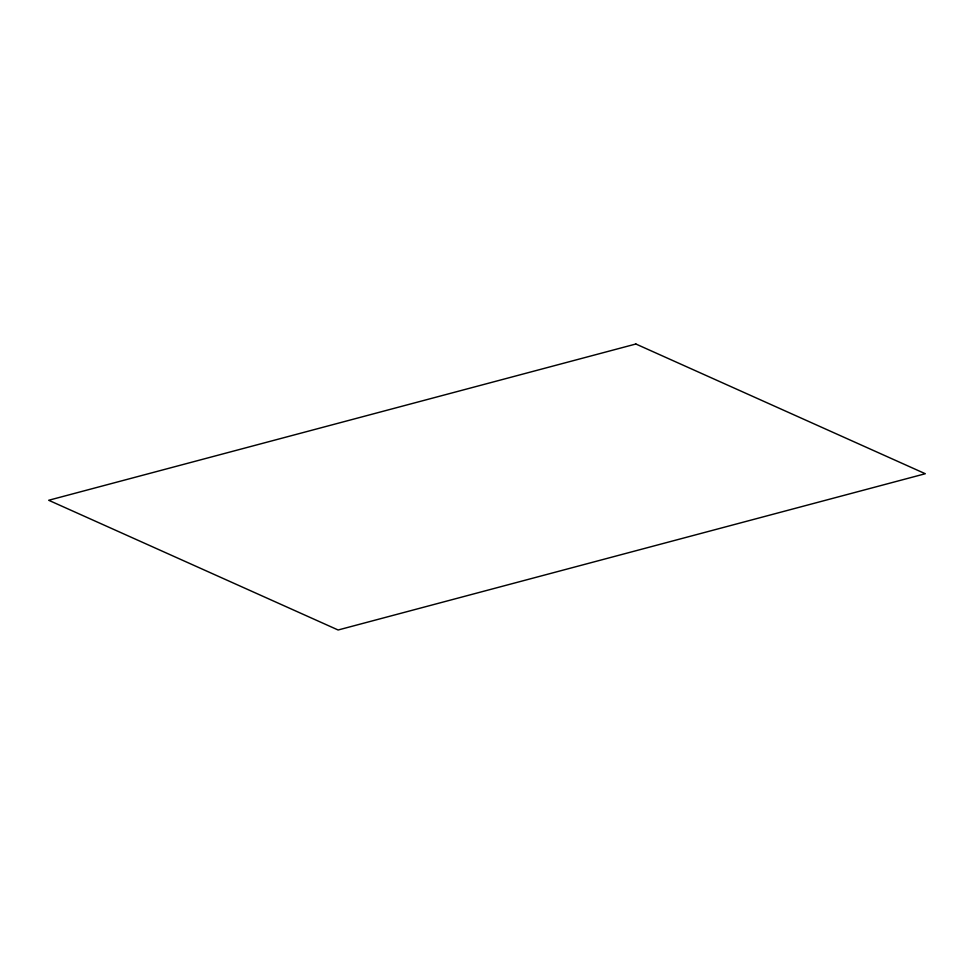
<?xml version="1.0" encoding="UTF-8"?>
<svg xmlns="http://www.w3.org/2000/svg" width="974" height="974" viewBox="0 0 974 974"><rect width="100%" height="100%" fill="white"/><g stroke="black" fill="none" stroke-linecap="round" stroke-linejoin="round"><path stroke-width="1.46" d="M635.876 344.005L48.7 500.271L338.124 629.995L925.3 473.729L635.876 344.005"/></g></svg>
